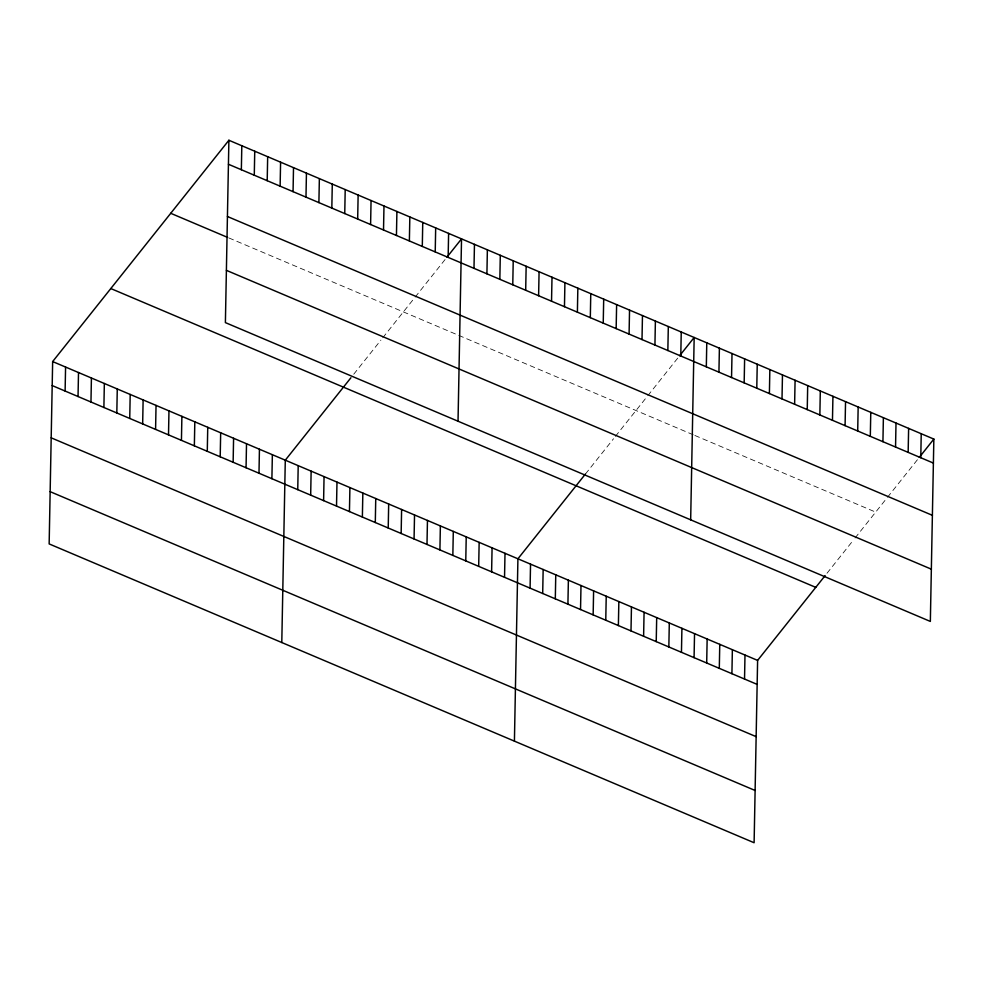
<?xml version="1.0" encoding="UTF-8"?>
<svg xmlns="http://www.w3.org/2000/svg" width="983" height="983" viewBox="0 0 983 983"><rect width="100%" height="100%" fill="white"/><g stroke="black" fill="none" stroke-linecap="round" stroke-linejoin="round"><path stroke-width="0.74" stroke-dasharray="4.92 3.69" d="M353.745 374.216L380.9 340.13M382.768 337.771L414.273 298.218M415.182 297.075L446.085 258.271M585.45 474.003L613.539 438.737M615.407 436.378L646.912 396.825M647.822 395.682L677.803 358.021M826.998 573.249L853.219 540.331M855.087 537.984L886.592 498.418M887.502 497.275L917.495 459.626M228.892 237.947L693.47 434.879M694.87 435.469L875.693 512.118"/><path stroke-width="1.47" d="M228.892 140.262L225.39 322.608L930.348 621.428L933.85 439.082L228.892 140.262L52.652 361.572L49.15 543.918L754.108 842.738L757.61 660.392L825.13 575.608M65.111 391.05L65.578 367.052M78.038 396.53L78.505 372.532M90.964 402.01L91.419 378.013M103.891 407.49L104.345 383.493M116.817 412.958L117.272 388.973M129.731 418.439L130.198 394.441M142.658 423.919L143.125 399.921M155.584 429.399L156.039 405.401M168.511 434.879L168.965 410.882M181.437 440.359L181.892 416.362M194.351 445.827L194.818 421.842M207.278 451.308L207.745 427.322M220.204 456.788L220.671 432.79M233.131 462.268L233.585 438.271M241.351 169.74L241.818 145.742M246.057 467.748L246.512 443.751M254.278 175.22L254.744 151.222M258.984 473.228L259.438 449.231M267.204 180.688L267.671 156.702M271.898 478.709L272.365 454.711M280.13 186.168L280.585 162.17M281.789 642.526L285.291 460.191L350.931 377.742M293.057 191.648L293.512 167.651M297.751 489.657L298.205 465.672M305.983 197.128L306.438 173.131M310.677 495.137L311.132 471.14M318.897 202.609L319.364 178.611M323.604 500.617L324.058 476.62M331.824 208.089L332.291 184.091M336.518 506.098L336.985 482.1M344.75 213.557L345.205 189.572M349.444 511.578L349.911 487.58M357.677 219.037L358.131 195.052M362.371 517.046L362.838 493.061M370.603 224.517L371.058 200.52M375.297 522.526L375.752 498.541M383.517 229.997L383.984 206M388.224 528.006L388.678 504.009M396.444 235.478L396.911 211.48M401.15 533.486L401.605 509.489M409.37 240.958L409.837 216.96M414.064 538.967L414.531 514.969M422.297 246.438L422.751 222.441M426.991 544.447L427.458 520.449M435.223 251.906L435.678 227.921M439.917 549.927L440.372 525.93M448.15 257.386L448.604 233.389M452.844 555.395L453.298 531.41M458.029 421.216L461.531 238.869L446.995 257.128M465.77 560.875L466.225 536.89M473.99 268.347L474.457 244.349M478.684 566.355L479.151 542.358M486.917 273.827L487.371 249.829M491.611 571.836L492.078 547.838M499.843 279.307L500.298 255.31M504.537 577.316L505.004 553.318M512.77 284.775L513.224 260.79M514.416 741.133L517.918 558.799L585.45 474.003M525.684 290.255L526.151 266.27M530.083 588.141L530.537 564.144M538.61 295.736L539.077 271.738M542.69 593.486L543.157 569.489M551.537 301.216L552.004 277.218M555.309 598.831L555.764 574.834M564.463 306.696L564.918 282.699M567.916 604.176L568.383 580.191M577.39 312.176L577.844 288.179M580.535 609.534L581.002 585.536M590.316 317.656L590.771 293.659M593.154 614.879L593.609 590.881M603.23 323.124L603.697 299.139M605.761 620.224L606.228 596.226M616.157 328.605L616.624 304.619M618.381 625.569L618.848 601.571M629.083 334.085L629.538 310.087M631 630.914L631.455 606.929M642.01 339.565L642.464 315.568M643.607 636.259L644.074 612.274M654.936 345.045L655.391 321.048M656.226 641.616L656.693 617.619M667.85 350.526L668.317 326.528M668.845 646.961L669.3 622.964M680.777 355.993L681.244 332.008M681.452 652.307L681.919 628.309M690.668 519.823L694.17 337.488L679.622 355.748M694.072 657.652L694.539 633.654M706.322 366.831L706.777 342.834M706.691 662.997L707.146 639.011M718.929 372.176L719.396 348.179M719.298 668.354L719.765 644.356M731.549 377.521L732.016 353.524M731.917 673.699L732.372 649.702M744.168 382.866L744.623 358.869M744.536 679.044L744.991 655.047M756.775 388.211L757.242 364.214M769.394 393.556L769.849 369.571M782.013 398.914L782.468 374.916M794.62 404.259L795.087 380.261M807.24 409.604L807.694 385.606M819.859 414.949L820.314 390.951M832.466 420.294L832.933 396.309M845.085 425.639L845.54 401.654M857.704 430.996L858.159 406.999M870.311 436.341L870.778 412.344M882.931 441.686L883.385 417.689M895.55 447.032L896.005 423.034M908.157 452.377L908.624 428.391M920.776 457.734L921.231 433.736M919.314 457.341L933.85 439.082M228.437 164.259L933.395 463.079M227.429 216.506L932.388 515.325M170.735 213.299L227.601 237.407M226.397 270.35L931.356 569.169M110.809 288.547L815.767 587.367M52.652 361.572L757.61 660.392M52.185 385.569L757.143 684.389M51.19 437.828L756.148 736.648M50.158 491.66L755.116 790.479"/></g></svg>
